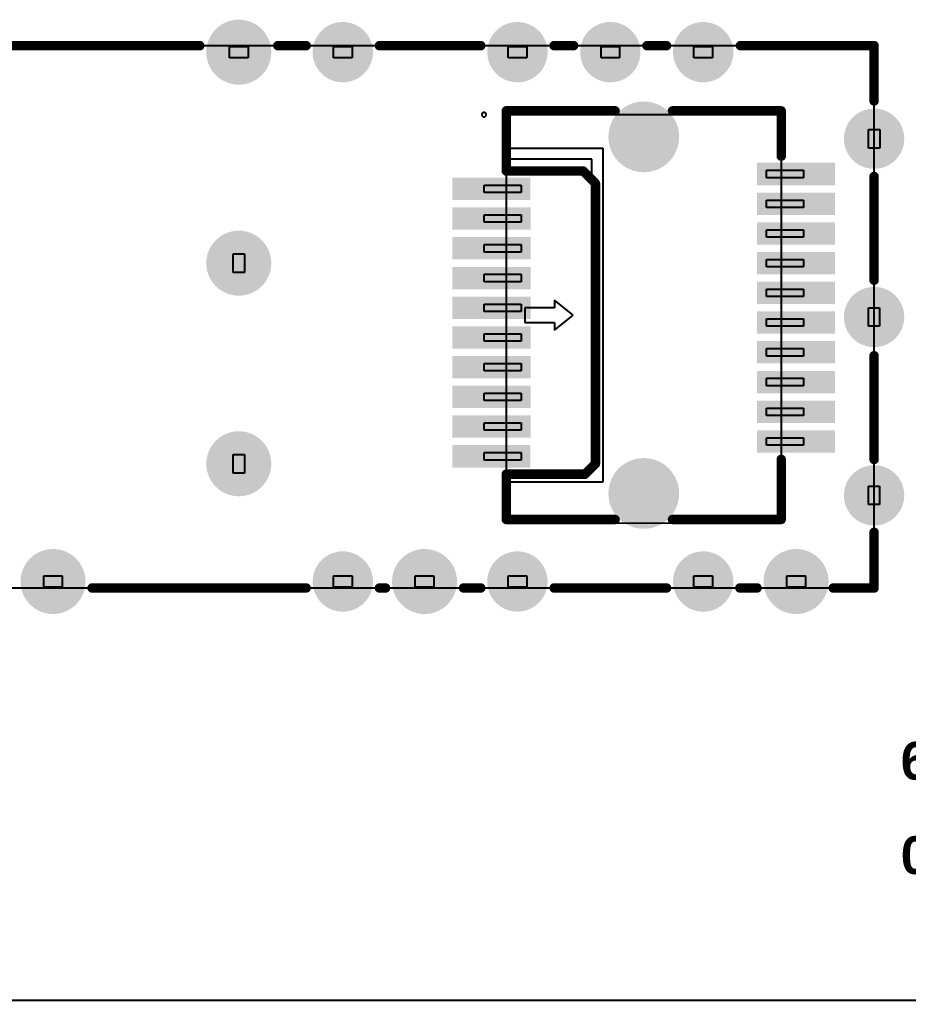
# Model space of a CAD drawing. Header units: inches. Extents: x -7 to 179, y 0 to 152.
# Drawn here: x 18.6 to 42.52, y -0.03 to 26.4 of the extents above; entities that cross this region are included whole.
import ezdxf

# ---------------------------------------------------------------- set-up
doc = ezdxf.new("R2010")
doc.units = ezdxf.units.IN
for name, color, linetype in [('BOT', 5, 'Continuous'), ('Bottom Solder', 6, 'Continuous'), ('Keep-Out Layer', 6, 'Continuous'), ('Mechanical 15', 56, 'Continuous'), ('Mechanical 6', 56, 'Continuous'), ('Multi-Layer', 9, 'Continuous'), ('Pad Holes', 156, 'Continuous'), ('TOP', 1, 'Continuous'), ('Top Overlay', 2, 'Continuous'), ('Top Paste', 8, 'Continuous'), ('Top Solder', 216, 'Continuous')]:
    doc.layers.add(name, color=color, linetype=linetype)
doc.styles.add('Arial_Bold', font='', dxfattribs={"height": 0.2})
doc.styles.get('Arial_Bold').set_extended_font_data('Arial', bold=True)

msp = doc.modelspace()

# ---------------------------------------------------------------- hatches: boundary and pattern name
at = {"layer": 'BOT'}
h = msp.add_hatch(color=5, dxfattribs=at)
edge = h.paths.add_edge_path()
edge.add_arc((24.499, 25.527), 0.825, 0, 360)
h = msp.add_hatch(color=5, dxfattribs=at)
edge = h.paths.add_edge_path()
edge.add_arc((27.299, 25.527), 0.762, 0, 360)
h = msp.add_hatch(color=5, dxfattribs=at)
edge = h.paths.add_edge_path()
edge.add_arc((31.999, 25.527), 0.762, 0, 360)
h = msp.add_hatch(color=5, dxfattribs=at)
edge = h.paths.add_edge_path()
edge.add_arc((34.499, 25.527), 0.762, 0, 360)
h = msp.add_hatch(color=5, dxfattribs=at)
edge = h.paths.add_edge_path()
edge.add_arc((36.999, 25.527), 0.762, 0, 360)
h = msp.add_hatch(color=5, dxfattribs=at)
edge = h.paths.add_edge_path()
edge.add_arc((35.4, 23.246), 0.85, 0, 360)
h = msp.add_hatch(color=5, dxfattribs=at)
edge = h.paths.add_edge_path()
edge.add_arc((41.599, 23.197), 0.762, 0, 360)
h = msp.add_hatch(color=5, dxfattribs=at)
edge = h.paths.add_edge_path()
edge.add_arc((24.499, 19.847), 0.825, 0, 360)
h = msp.add_hatch(color=5, dxfattribs=at)
edge = h.paths.add_edge_path()
edge.add_arc((41.599, 18.397), 0.762, 0, 360)
h = msp.add_hatch(color=5, dxfattribs=at)
edge = h.paths.add_edge_path()
edge.add_arc((24.499, 14.447), 0.825, 0, 360)
h = msp.add_hatch(color=5, dxfattribs=at)
edge = h.paths.add_edge_path()
edge.add_arc((35.4, 13.648), 0.85, 0, 360)
h = msp.add_hatch(color=5, dxfattribs=at)
edge = h.paths.add_edge_path()
edge.add_arc((41.599, 13.597), 0.762, 0, 360)
h = msp.add_hatch(color=5, dxfattribs=at)
edge = h.paths.add_edge_path()
edge.add_arc((19.499, 11.277), 0.825, 0, 360)
h = msp.add_hatch(color=5, dxfattribs=at)
edge = h.paths.add_edge_path()
edge.add_arc((27.299, 11.277), 0.762, 0, 360)
h = msp.add_hatch(color=5, dxfattribs=at)
edge = h.paths.add_edge_path()
edge.add_arc((29.499, 11.277), 0.825, 0, 360)
h = msp.add_hatch(color=5, dxfattribs=at)
edge = h.paths.add_edge_path()
edge.add_arc((31.999, 11.277), 0.762, 0, 360)
h = msp.add_hatch(color=5, dxfattribs=at)
edge = h.paths.add_edge_path()
edge.add_arc((36.999, 11.277), 0.762, 0, 360)
h = msp.add_hatch(color=5, dxfattribs=at)
edge = h.paths.add_edge_path()
edge.add_arc((39.499, 11.277), 0.825, 0, 360)
at = {"layer": 'Bottom Solder'}
h = msp.add_hatch(color=6, dxfattribs=at)
edge = h.paths.add_edge_path()
edge.add_arc((24.499, 25.527), 0.875, 0, 360)
h = msp.add_hatch(color=6, dxfattribs=at)
edge = h.paths.add_edge_path()
edge.add_arc((27.299, 25.527), 0.812, 0, 360)
h = msp.add_hatch(color=6, dxfattribs=at)
edge = h.paths.add_edge_path()
edge.add_arc((31.999, 25.527), 0.812, 0, 360)
h = msp.add_hatch(color=6, dxfattribs=at)
edge = h.paths.add_edge_path()
edge.add_arc((34.499, 25.527), 0.812, 0, 360)
h = msp.add_hatch(color=6, dxfattribs=at)
edge = h.paths.add_edge_path()
edge.add_arc((36.999, 25.527), 0.812, 0, 360)
h = msp.add_hatch(color=6, dxfattribs=at)
edge = h.paths.add_edge_path()
edge.add_arc((35.4, 23.246), 0.952, 0, 360)
h = msp.add_hatch(color=6, dxfattribs=at)
edge = h.paths.add_edge_path()
edge.add_arc((41.599, 23.197), 0.812, 0, 360)
h = msp.add_hatch(color=6, dxfattribs=at)
edge = h.paths.add_edge_path()
edge.add_arc((24.499, 19.847), 0.875, 0, 360)
h = msp.add_hatch(color=6, dxfattribs=at)
edge = h.paths.add_edge_path()
edge.add_arc((41.599, 18.397), 0.812, 0, 360)
h = msp.add_hatch(color=6, dxfattribs=at)
edge = h.paths.add_edge_path()
edge.add_arc((24.499, 14.447), 0.875, 0, 360)
h = msp.add_hatch(color=6, dxfattribs=at)
edge = h.paths.add_edge_path()
edge.add_arc((35.4, 13.648), 0.952, 0, 360)
h = msp.add_hatch(color=6, dxfattribs=at)
edge = h.paths.add_edge_path()
edge.add_arc((41.599, 13.597), 0.812, 0, 360)
h = msp.add_hatch(color=6, dxfattribs=at)
edge = h.paths.add_edge_path()
edge.add_arc((19.499, 11.277), 0.875, 0, 360)
h = msp.add_hatch(color=6, dxfattribs=at)
edge = h.paths.add_edge_path()
edge.add_arc((27.299, 11.277), 0.812, 0, 360)
h = msp.add_hatch(color=6, dxfattribs=at)
edge = h.paths.add_edge_path()
edge.add_arc((29.499, 11.277), 0.875, 0, 360)
h = msp.add_hatch(color=6, dxfattribs=at)
edge = h.paths.add_edge_path()
edge.add_arc((31.999, 11.277), 0.812, 0, 360)
h = msp.add_hatch(color=6, dxfattribs=at)
edge = h.paths.add_edge_path()
edge.add_arc((36.999, 11.277), 0.812, 0, 360)
h = msp.add_hatch(color=6, dxfattribs=at)
edge = h.paths.add_edge_path()
edge.add_arc((39.499, 11.277), 0.875, 0, 360)
at = {"layer": 'Multi-Layer'}
h = msp.add_hatch(color=9, dxfattribs=at)
edge = h.paths.add_edge_path()
edge.add_arc((24.499, 25.527), 0.825, 0, 360)
h = msp.add_hatch(color=9, dxfattribs=at)
edge = h.paths.add_edge_path()
edge.add_arc((27.299, 25.527), 0.762, 0, 360)
h = msp.add_hatch(color=9, dxfattribs=at)
edge = h.paths.add_edge_path()
edge.add_arc((31.999, 25.527), 0.762, 0, 360)
h = msp.add_hatch(color=9, dxfattribs=at)
edge = h.paths.add_edge_path()
edge.add_arc((34.499, 25.527), 0.762, 0, 360)
h = msp.add_hatch(color=9, dxfattribs=at)
edge = h.paths.add_edge_path()
edge.add_arc((36.999, 25.527), 0.762, 0, 360)
h = msp.add_hatch(color=9, dxfattribs=at)
edge = h.paths.add_edge_path()
edge.add_arc((35.4, 23.246), 0.85, 0, 360)
h = msp.add_hatch(color=9, dxfattribs=at)
edge = h.paths.add_edge_path()
edge.add_arc((41.599, 23.197), 0.762, 0, 360)
h = msp.add_hatch(color=9, dxfattribs=at)
edge = h.paths.add_edge_path()
edge.add_arc((24.499, 19.847), 0.825, 0, 360)
h = msp.add_hatch(color=9, dxfattribs=at)
edge = h.paths.add_edge_path()
edge.add_arc((41.599, 18.397), 0.762, 0, 360)
h = msp.add_hatch(color=9, dxfattribs=at)
edge = h.paths.add_edge_path()
edge.add_arc((24.499, 14.447), 0.825, 0, 360)
h = msp.add_hatch(color=9, dxfattribs=at)
edge = h.paths.add_edge_path()
edge.add_arc((35.4, 13.648), 0.85, 0, 360)
h = msp.add_hatch(color=9, dxfattribs=at)
edge = h.paths.add_edge_path()
edge.add_arc((41.599, 13.597), 0.762, 0, 360)
h = msp.add_hatch(color=9, dxfattribs=at)
edge = h.paths.add_edge_path()
edge.add_arc((19.499, 11.277), 0.825, 0, 360)
h = msp.add_hatch(color=9, dxfattribs=at)
edge = h.paths.add_edge_path()
edge.add_arc((27.299, 11.277), 0.762, 0, 360)
h = msp.add_hatch(color=9, dxfattribs=at)
edge = h.paths.add_edge_path()
edge.add_arc((29.499, 11.277), 0.825, 0, 360)
h = msp.add_hatch(color=9, dxfattribs=at)
edge = h.paths.add_edge_path()
edge.add_arc((31.999, 11.277), 0.762, 0, 360)
h = msp.add_hatch(color=9, dxfattribs=at)
edge = h.paths.add_edge_path()
edge.add_arc((36.999, 11.277), 0.762, 0, 360)
h = msp.add_hatch(color=9, dxfattribs=at)
edge = h.paths.add_edge_path()
edge.add_arc((39.499, 11.277), 0.825, 0, 360)
at = {"layer": 'Pad Holes'}
h = msp.add_hatch(color=7, dxfattribs=at)
edge = h.paths.add_edge_path()
edge.add_arc((24.5, 25.527), 0.525, 0, 360)
h = msp.add_hatch(color=7, dxfattribs=at)
edge = h.paths.add_edge_path()
edge.add_arc((27.299, 25.527), 0.475, 0, 360)
h = msp.add_hatch(color=7, dxfattribs=at)
edge = h.paths.add_edge_path()
edge.add_arc((31.999, 25.527), 0.475, 0, 360)
h = msp.add_hatch(color=7, dxfattribs=at)
edge = h.paths.add_edge_path()
edge.add_arc((34.5, 25.527), 0.425, 0, 360)
h = msp.add_hatch(color=7, dxfattribs=at)
edge = h.paths.add_edge_path()
edge.add_arc((36.999, 25.527), 0.475, 0, 360)
h = msp.add_hatch(color=7, dxfattribs=at)
edge = h.paths.add_edge_path()
edge.add_arc((35.4, 23.246), 0.85, 0, 360)
h = msp.add_hatch(color=7, dxfattribs=at)
edge = h.paths.add_edge_path()
edge.add_arc((41.599, 23.198), 0.475, 0, 360)
h = msp.add_hatch(color=7, dxfattribs=at)
edge = h.paths.add_edge_path()
edge.add_arc((24.5, 19.848), 0.525, 0, 360)
h = msp.add_hatch(color=7, dxfattribs=at)
edge = h.paths.add_edge_path()
edge.add_arc((41.599, 18.397), 0.475, 0, 360)
h = msp.add_hatch(color=7, dxfattribs=at)
edge = h.paths.add_edge_path()
edge.add_arc((24.5, 14.447), 0.525, 0, 360)
h = msp.add_hatch(color=7, dxfattribs=at)
edge = h.paths.add_edge_path()
edge.add_arc((35.4, 13.648), 0.85, 0, 360)
h = msp.add_hatch(color=7, dxfattribs=at)
edge = h.paths.add_edge_path()
edge.add_arc((41.599, 13.597), 0.475, 0, 360)
h = msp.add_hatch(color=7, dxfattribs=at)
edge = h.paths.add_edge_path()
edge.add_arc((19.5, 11.278), 0.525, 0, 360)
h = msp.add_hatch(color=7, dxfattribs=at)
edge = h.paths.add_edge_path()
edge.add_arc((27.299, 11.278), 0.475, 0, 360)
h = msp.add_hatch(color=7, dxfattribs=at)
edge = h.paths.add_edge_path()
edge.add_arc((29.5, 11.278), 0.525, 0, 360)
h = msp.add_hatch(color=7, dxfattribs=at)
edge = h.paths.add_edge_path()
edge.add_arc((31.999, 11.278), 0.475, 0, 360)
h = msp.add_hatch(color=7, dxfattribs=at)
edge = h.paths.add_edge_path()
edge.add_arc((36.999, 11.278), 0.475, 0, 360)
h = msp.add_hatch(color=7, dxfattribs=at)
edge = h.paths.add_edge_path()
edge.add_arc((39.499, 11.278), 0.525, 0, 360)
at = {"layer": 'TOP'}
h = msp.add_hatch(color=1, dxfattribs=at)
edge = h.paths.add_edge_path()
edge.add_arc((24.499, 25.527), 0.825, 0, 360)
h = msp.add_hatch(color=1, dxfattribs=at)
edge = h.paths.add_edge_path()
edge.add_arc((27.299, 25.527), 0.762, 0, 360)
h = msp.add_hatch(color=1, dxfattribs=at)
edge = h.paths.add_edge_path()
edge.add_arc((31.999, 25.527), 0.762, 0, 360)
h = msp.add_hatch(color=1, dxfattribs=at)
edge = h.paths.add_edge_path()
edge.add_arc((34.499, 25.527), 0.762, 0, 360)
h = msp.add_hatch(color=1, dxfattribs=at)
edge = h.paths.add_edge_path()
edge.add_arc((36.999, 25.527), 0.762, 0, 360)
h = msp.add_hatch(color=1, dxfattribs=at)
edge = h.paths.add_edge_path()
edge.add_arc((35.4, 23.246), 0.85, 0, 360)
h = msp.add_hatch(color=1, dxfattribs=at)
edge = h.paths.add_edge_path()
edge.add_arc((41.599, 23.197), 0.762, 0, 360)
for points in [[(40.5, 22.497), (40.5, 21.997), (38.5, 21.997), (38.5, 22.497)], [(32.3, 22.097), (32.3, 21.597), (30.3, 21.597), (30.3, 22.097)], [(40.5, 21.697), (40.5, 21.197), (38.5, 21.197), (38.5, 21.697)], [(32.3, 21.297), (32.3, 20.797), (30.3, 20.797), (30.3, 21.297)], [(40.5, 20.897), (40.5, 20.397), (38.5, 20.397), (38.5, 20.897)], [(32.3, 20.497), (32.3, 19.997), (30.3, 19.997), (30.3, 20.497)], [(40.5, 20.097), (40.5, 19.597), (38.5, 19.597), (38.5, 20.097)], [(32.3, 19.697), (32.3, 19.197), (30.3, 19.197), (30.3, 19.697)], [(40.5, 19.297), (40.5, 18.797), (38.5, 18.797), (38.5, 19.297)], [(32.3, 18.897), (32.3, 18.397), (30.3, 18.397), (30.3, 18.897)], [(40.5, 18.497), (40.5, 17.997), (38.5, 17.997), (38.5, 18.497)], [(32.3, 18.097), (32.3, 17.597), (30.3, 17.597), (30.3, 18.097)], [(40.5, 17.697), (40.5, 17.197), (38.5, 17.197), (38.5, 17.697)], [(32.3, 17.297), (32.3, 16.797), (30.3, 16.797), (30.3, 17.297)], [(40.5, 16.897), (40.5, 16.397), (38.5, 16.397), (38.5, 16.897)], [(32.3, 16.497), (32.3, 15.997), (30.3, 15.997), (30.3, 16.497)], [(40.5, 16.097), (40.5, 15.597), (38.5, 15.597), (38.5, 16.097)], [(32.3, 15.697), (32.3, 15.197), (30.3, 15.197), (30.3, 15.697)], [(40.5, 15.297), (40.5, 14.797), (38.5, 14.797), (38.5, 15.297)], [(32.3, 14.897), (32.3, 14.397), (30.3, 14.397), (30.3, 14.897)]]:
    msp.add_hatch(color=1, dxfattribs=at).paths.add_polyline_path(points)
h = msp.add_hatch(color=1, dxfattribs=at)
edge = h.paths.add_edge_path()
edge.add_arc((24.499, 19.847), 0.825, 0, 360)
h = msp.add_hatch(color=1, dxfattribs=at)
edge = h.paths.add_edge_path()
edge.add_arc((41.599, 18.397), 0.762, 0, 360)
h = msp.add_hatch(color=1, dxfattribs=at)
edge = h.paths.add_edge_path()
edge.add_arc((24.499, 14.447), 0.825, 0, 360)
h = msp.add_hatch(color=1, dxfattribs=at)
edge = h.paths.add_edge_path()
edge.add_arc((35.4, 13.648), 0.85, 0, 360)
h = msp.add_hatch(color=1, dxfattribs=at)
edge = h.paths.add_edge_path()
edge.add_arc((41.599, 13.597), 0.762, 0, 360)
h = msp.add_hatch(color=1, dxfattribs=at)
edge = h.paths.add_edge_path()
edge.add_arc((19.499, 11.277), 0.825, 0, 360)
h = msp.add_hatch(color=1, dxfattribs=at)
edge = h.paths.add_edge_path()
edge.add_arc((27.299, 11.277), 0.762, 0, 360)
h = msp.add_hatch(color=1, dxfattribs=at)
edge = h.paths.add_edge_path()
edge.add_arc((29.499, 11.277), 0.825, 0, 360)
h = msp.add_hatch(color=1, dxfattribs=at)
edge = h.paths.add_edge_path()
edge.add_arc((31.999, 11.277), 0.762, 0, 360)
h = msp.add_hatch(color=1, dxfattribs=at)
edge = h.paths.add_edge_path()
edge.add_arc((36.999, 11.277), 0.762, 0, 360)
h = msp.add_hatch(color=1, dxfattribs=at)
edge = h.paths.add_edge_path()
edge.add_arc((39.499, 11.277), 0.825, 0, 360)
at = {"layer": 'Top Paste'}
for points in [[(40.5, 22.497), (40.5, 21.997), (38.5, 21.997), (38.5, 22.497)], [(32.3, 22.097), (32.3, 21.597), (30.3, 21.597), (30.3, 22.097)], [(40.5, 21.697), (40.5, 21.197), (38.5, 21.197), (38.5, 21.697)], [(32.3, 21.297), (32.3, 20.797), (30.3, 20.797), (30.3, 21.297)], [(40.5, 20.897), (40.5, 20.397), (38.5, 20.397), (38.5, 20.897)], [(32.3, 20.497), (32.3, 19.997), (30.3, 19.997), (30.3, 20.497)], [(40.5, 20.097), (40.5, 19.597), (38.5, 19.597), (38.5, 20.097)], [(32.3, 19.697), (32.3, 19.197), (30.3, 19.197), (30.3, 19.697)], [(40.5, 19.297), (40.5, 18.797), (38.5, 18.797), (38.5, 19.297)], [(32.3, 18.897), (32.3, 18.397), (30.3, 18.397), (30.3, 18.897)], [(40.5, 18.497), (40.5, 17.997), (38.5, 17.997), (38.5, 18.497)], [(32.3, 18.097), (32.3, 17.597), (30.3, 17.597), (30.3, 18.097)], [(40.5, 17.697), (40.5, 17.197), (38.5, 17.197), (38.5, 17.697)], [(32.3, 17.297), (32.3, 16.797), (30.3, 16.797), (30.3, 17.297)], [(40.5, 16.897), (40.5, 16.397), (38.5, 16.397), (38.5, 16.897)], [(32.3, 16.497), (32.3, 15.997), (30.3, 15.997), (30.3, 16.497)], [(40.5, 16.097), (40.5, 15.597), (38.5, 15.597), (38.5, 16.097)], [(32.3, 15.697), (32.3, 15.197), (30.3, 15.197), (30.3, 15.697)], [(40.5, 15.297), (40.5, 14.797), (38.5, 14.797), (38.5, 15.297)], [(32.3, 14.897), (32.3, 14.397), (30.3, 14.397), (30.3, 14.897)]]:
    msp.add_hatch(color=8, dxfattribs=at).paths.add_polyline_path(points)
at = {"layer": 'Top Solder'}
h = msp.add_hatch(color=216, dxfattribs=at)
edge = h.paths.add_edge_path()
edge.add_arc((24.499, 25.527), 0.875, 0, 360)
h = msp.add_hatch(color=216, dxfattribs=at)
edge = h.paths.add_edge_path()
edge.add_arc((27.299, 25.527), 0.812, 0, 360)
h = msp.add_hatch(color=216, dxfattribs=at)
edge = h.paths.add_edge_path()
edge.add_arc((31.999, 25.527), 0.812, 0, 360)
h = msp.add_hatch(color=216, dxfattribs=at)
edge = h.paths.add_edge_path()
edge.add_arc((34.499, 25.527), 0.812, 0, 360)
h = msp.add_hatch(color=216, dxfattribs=at)
edge = h.paths.add_edge_path()
edge.add_arc((36.999, 25.527), 0.812, 0, 360)
h = msp.add_hatch(color=216, dxfattribs=at)
edge = h.paths.add_edge_path()
edge.add_arc((35.4, 23.246), 0.952, 0, 360)
h = msp.add_hatch(color=216, dxfattribs=at)
edge = h.paths.add_edge_path()
edge.add_arc((41.599, 23.197), 0.812, 0, 360)
for points in [[(40.551, 22.548), (40.551, 21.946), (38.449, 21.946), (38.449, 22.548)], [(32.35, 22.148), (32.35, 21.546), (30.249, 21.546), (30.249, 22.148)], [(40.551, 21.748), (40.551, 21.146), (38.449, 21.146), (38.449, 21.748)], [(32.351, 21.348), (32.351, 20.746), (30.249, 20.746), (30.249, 21.348)], [(40.551, 20.948), (40.551, 20.346), (38.449, 20.346), (38.449, 20.948)], [(32.351, 20.548), (32.351, 19.946), (30.249, 19.946), (30.249, 20.548)], [(40.551, 20.148), (40.551, 19.546), (38.449, 19.546), (38.449, 20.148)], [(32.351, 19.748), (32.351, 19.146), (30.249, 19.146), (30.249, 19.748)], [(40.551, 19.348), (40.551, 18.746), (38.449, 18.746), (38.449, 19.348)], [(32.351, 18.948), (32.351, 18.346), (30.249, 18.346), (30.249, 18.948)], [(40.551, 18.548), (40.551, 17.946), (38.449, 17.946), (38.449, 18.548)], [(32.351, 18.148), (32.351, 17.546), (30.249, 17.546), (30.249, 18.148)], [(40.551, 17.748), (40.551, 17.146), (38.449, 17.146), (38.449, 17.748)], [(32.351, 17.348), (32.351, 16.746), (30.249, 16.746), (30.249, 17.348)], [(40.551, 16.948), (40.551, 16.346), (38.449, 16.346), (38.449, 16.948)], [(32.351, 16.548), (32.351, 15.946), (30.249, 15.946), (30.249, 16.548)], [(40.551, 16.148), (40.551, 15.546), (38.449, 15.546), (38.449, 16.148)], [(32.351, 15.748), (32.351, 15.146), (30.249, 15.146), (30.249, 15.748)], [(40.551, 15.348), (40.551, 14.746), (38.449, 14.746), (38.449, 15.348)], [(32.35, 14.948), (32.35, 14.346), (30.249, 14.346), (30.249, 14.948)]]:
    msp.add_hatch(color=216, dxfattribs=at).paths.add_polyline_path(points)
h = msp.add_hatch(color=216, dxfattribs=at)
edge = h.paths.add_edge_path()
edge.add_arc((24.499, 19.847), 0.875, 0, 360)
h = msp.add_hatch(color=216, dxfattribs=at)
edge = h.paths.add_edge_path()
edge.add_arc((41.599, 18.397), 0.812, 0, 360)
h = msp.add_hatch(color=216, dxfattribs=at)
edge = h.paths.add_edge_path()
edge.add_arc((24.499, 14.447), 0.875, 0, 360)
h = msp.add_hatch(color=216, dxfattribs=at)
edge = h.paths.add_edge_path()
edge.add_arc((35.4, 13.648), 0.952, 0, 360)
h = msp.add_hatch(color=216, dxfattribs=at)
edge = h.paths.add_edge_path()
edge.add_arc((41.599, 13.597), 0.812, 0, 360)
h = msp.add_hatch(color=216, dxfattribs=at)
edge = h.paths.add_edge_path()
edge.add_arc((19.499, 11.277), 0.875, 0, 360)
h = msp.add_hatch(color=216, dxfattribs=at)
edge = h.paths.add_edge_path()
edge.add_arc((27.299, 11.277), 0.812, 0, 360)
h = msp.add_hatch(color=216, dxfattribs=at)
edge = h.paths.add_edge_path()
edge.add_arc((29.499, 11.277), 0.875, 0, 360)
h = msp.add_hatch(color=216, dxfattribs=at)
edge = h.paths.add_edge_path()
edge.add_arc((31.999, 11.277), 0.812, 0, 360)
h = msp.add_hatch(color=216, dxfattribs=at)
edge = h.paths.add_edge_path()
edge.add_arc((36.999, 11.277), 0.812, 0, 360)
h = msp.add_hatch(color=216, dxfattribs=at)
edge = h.paths.add_edge_path()
edge.add_arc((39.499, 11.277), 0.875, 0, 360)

# ---------------------------------------------------------------- linework, layer by layer
at = {"layer": 'Keep-Out Layer'}
msp.add_lwpolyline([(5.08, 0, 0.0508, 0.0508, 0), (173.482, 0, 0.0508, 0.0508, 0)], format="xyseb", dxfattribs=at)
at = {"layer": 'Mechanical 15'}
for p, q in [((24.249, 25.677), (24.249, 25.677)), ((24.249, 25.677), (24.749, 25.677)), ((24.249, 25.377), (24.249, 25.677)), ((24.749, 25.677), (24.749, 25.377)), ((27.049, 25.677), (27.049, 25.677)), ((27.049, 25.677), (27.549, 25.677)), ((27.049, 25.377), (27.049, 25.677)), ((27.549, 25.677), (27.549, 25.377)), ((31.749, 25.677), (31.749, 25.677)), ((31.749, 25.677), (32.249, 25.677)), ((31.749, 25.377), (31.749, 25.677)), ((32.249, 25.677), (32.249, 25.377)), ((34.249, 25.677), (34.249, 25.677)), ((34.249, 25.677), (34.749, 25.677)), ((34.249, 25.377), (34.249, 25.677)), ((34.749, 25.677), (34.749, 25.377)), ((36.749, 25.677), (36.749, 25.677)), ((36.749, 25.677), (37.249, 25.677)), ((36.749, 25.377), (36.749, 25.677)), ((37.249, 25.677), (37.249, 25.377)), ((24.749, 25.377), (24.249, 25.377)), ((27.549, 25.377), (27.049, 25.377)), ((32.249, 25.377), (31.749, 25.377)), ((34.749, 25.377), (34.249, 25.377)), ((37.249, 25.377), (36.749, 25.377)), ((31.075, 23.907), (31.04, 23.872)), ((31.04, 23.872), (31.04, 23.822)), ((31.04, 23.822), (31.075, 23.787)), ((31.1, 23.907), (31.075, 23.907)), ((31.075, 23.787), (31.1, 23.787)), ((31.125, 23.907), (31.1, 23.907)), ((31.1, 23.787), (31.1, 23.787)), ((31.1, 23.787), (31.125, 23.787)), ((31.16, 23.872), (31.125, 23.907)), ((31.125, 23.787), (31.16, 23.822)), ((31.16, 23.822), (31.16, 23.872)), ((41.45, 22.947), (41.45, 23.447)), ((41.45, 23.447), (41.75, 23.447)), ((41.75, 23.447), (41.75, 22.947)), ((41.45, 22.947), (41.45, 22.947)), ((41.75, 22.947), (41.45, 22.947)), ((38.7, 22.147), (38.7, 22.347)), ((38.7, 22.347), (39.7, 22.347)), ((39.7, 22.347), (39.7, 22.347)), ((39.7, 22.347), (39.7, 22.147)), ((31.1, 21.747), (31.1, 21.947)), ((31.1, 21.947), (32.1, 21.947)), ((32.1, 21.947), (32.1, 21.747)), ((39.7, 22.147), (38.7, 22.147)), ((31.1, 21.747), (31.1, 21.747)), ((32.1, 21.747), (31.1, 21.747)), ((38.7, 21.347), (38.7, 21.547)), ((38.7, 21.547), (39.7, 21.547)), ((39.7, 21.547), (39.7, 21.547)), ((39.7, 21.547), (39.7, 21.347)), ((31.1, 20.947), (31.1, 21.147)), ((31.1, 21.147), (32.1, 21.147)), ((32.1, 21.147), (32.1, 20.947)), ((39.7, 21.347), (38.7, 21.347)), ((31.1, 20.947), (31.1, 20.947)), ((32.1, 20.947), (31.1, 20.947)), ((38.7, 20.547), (38.7, 20.747)), ((38.7, 20.747), (39.7, 20.747)), ((39.7, 20.747), (39.7, 20.747)), ((39.7, 20.747), (39.7, 20.547)), ((39.7, 20.547), (38.7, 20.547)), ((24.35, 19.597), (24.35, 20.097)), ((24.35, 20.097), (24.65, 20.097)), ((24.65, 20.097), (24.65, 19.597)), ((31.1, 20.147), (31.1, 20.347)), ((31.1, 20.347), (32.1, 20.347)), ((31.1, 20.147), (31.1, 20.147)), ((32.1, 20.147), (31.1, 20.147)), ((32.1, 20.347), (32.1, 20.147)), ((38.7, 19.747), (38.7, 19.947)), ((38.7, 19.947), (39.7, 19.947)), ((39.7, 19.947), (39.7, 19.947)), ((39.7, 19.947), (39.7, 19.747)), ((24.35, 19.597), (24.35, 19.597)), ((24.65, 19.597), (24.35, 19.597)), ((39.7, 19.747), (38.7, 19.747)), ((31.1, 19.347), (31.1, 19.547)), ((31.1, 19.547), (32.1, 19.547)), ((31.1, 19.347), (31.1, 19.347)), ((32.1, 19.347), (31.1, 19.347)), ((32.1, 19.547), (32.1, 19.347)), ((38.7, 18.947), (38.7, 19.147)), ((38.7, 19.147), (39.7, 19.147)), ((39.7, 19.147), (39.7, 19.147)), ((39.7, 19.147), (39.7, 18.947)), ((39.7, 18.947), (38.7, 18.947)), ((31.1, 18.547), (31.1, 18.747)), ((31.1, 18.747), (32.1, 18.747)), ((31.1, 18.547), (31.1, 18.547)), ((32.1, 18.547), (31.1, 18.547)), ((32.1, 18.747), (32.1, 18.547)), ((41.449, 18.147), (41.449, 18.647)), ((41.449, 18.647), (41.749, 18.647)), ((41.749, 18.647), (41.749, 18.147)), ((38.7, 18.147), (38.7, 18.347)), ((38.7, 18.347), (39.7, 18.347)), ((39.7, 18.347), (39.7, 18.347)), ((39.7, 18.347), (39.7, 18.147)), ((39.7, 18.147), (38.7, 18.147)), ((41.449, 18.147), (41.449, 18.147)), ((41.749, 18.147), (41.449, 18.147)), ((31.1, 17.747), (31.1, 17.947)), ((31.1, 17.947), (32.1, 17.947)), ((31.1, 17.747), (31.1, 17.747)), ((32.1, 17.747), (31.1, 17.747)), ((32.1, 17.947), (32.1, 17.747)), ((38.7, 17.347), (38.7, 17.547)), ((38.7, 17.547), (39.7, 17.547)), ((39.7, 17.547), (39.7, 17.547)), ((39.7, 17.547), (39.7, 17.347)), ((39.7, 17.347), (38.7, 17.347)), ((31.1, 16.947), (31.1, 17.147)), ((31.1, 17.147), (32.1, 17.147)), ((31.1, 16.947), (31.1, 16.947)), ((32.1, 16.947), (31.1, 16.947)), ((32.1, 17.147), (32.1, 16.947)), ((38.7, 16.547), (38.7, 16.747)), ((38.7, 16.747), (39.7, 16.747)), ((39.7, 16.747), (39.7, 16.747)), ((39.7, 16.747), (39.7, 16.547)), ((39.7, 16.547), (38.7, 16.547)), ((31.1, 16.147), (31.1, 16.347)), ((31.1, 16.347), (32.1, 16.347)), ((31.1, 16.147), (31.1, 16.147)), ((32.1, 16.147), (31.1, 16.147)), ((32.1, 16.347), (32.1, 16.147)), ((38.7, 15.747), (38.7, 15.947)), ((38.7, 15.947), (39.7, 15.947)), ((39.7, 15.947), (39.7, 15.947)), ((39.7, 15.947), (39.7, 15.747)), ((39.7, 15.747), (38.7, 15.747)), ((31.1, 15.347), (31.1, 15.547)), ((31.1, 15.547), (32.1, 15.547)), ((31.1, 15.347), (31.1, 15.347)), ((32.1, 15.347), (31.1, 15.347)), ((32.1, 15.547), (32.1, 15.347)), ((38.7, 14.947), (38.7, 15.147)), ((38.7, 15.147), (39.7, 15.147)), ((39.7, 15.147), (39.7, 15.147)), ((39.7, 15.147), (39.7, 14.947)), ((39.7, 14.947), (38.7, 14.947)), ((24.349, 14.197), (24.349, 14.697)), ((24.349, 14.697), (24.649, 14.697)), ((24.649, 14.697), (24.649, 14.197)), ((31.1, 14.547), (31.1, 14.747)), ((31.1, 14.747), (32.1, 14.747)), ((31.1, 14.547), (31.1, 14.547)), ((32.1, 14.547), (31.1, 14.547)), ((32.1, 14.747), (32.1, 14.547)), ((24.349, 14.197), (24.349, 14.197)), ((24.649, 14.197), (24.349, 14.197)), ((41.449, 13.347), (41.449, 13.847)), ((41.449, 13.847), (41.749, 13.847)), ((41.749, 13.847), (41.749, 13.347)), ((41.449, 13.347), (41.449, 13.347)), ((41.749, 13.347), (41.449, 13.347)), ((19.249, 11.427), (19.249, 11.427)), ((19.249, 11.427), (19.749, 11.427)), ((19.249, 11.127), (19.249, 11.427)), ((19.749, 11.427), (19.749, 11.127)), ((27.049, 11.427), (27.049, 11.427)), ((27.049, 11.427), (27.549, 11.427)), ((27.049, 11.127), (27.049, 11.427)), ((27.549, 11.427), (27.549, 11.127)), ((29.249, 11.427), (29.249, 11.427)), ((29.249, 11.427), (29.749, 11.427)), ((29.249, 11.127), (29.249, 11.427)), ((29.749, 11.427), (29.749, 11.127)), ((31.749, 11.427), (31.749, 11.427)), ((31.749, 11.427), (32.249, 11.427)), ((31.749, 11.127), (31.749, 11.427)), ((32.249, 11.427), (32.249, 11.127)), ((36.749, 11.427), (36.749, 11.427)), ((36.749, 11.427), (37.249, 11.427)), ((36.749, 11.127), (36.749, 11.427)), ((37.249, 11.427), (37.249, 11.127)), ((39.249, 11.427), (39.249, 11.427)), ((39.249, 11.427), (39.749, 11.427)), ((39.249, 11.127), (39.249, 11.427)), ((39.749, 11.427), (39.749, 11.127)), ((19.749, 11.127), (19.249, 11.127)), ((27.549, 11.127), (27.049, 11.127)), ((29.749, 11.127), (29.249, 11.127)), ((32.249, 11.127), (31.749, 11.127)), ((37.249, 11.127), (36.749, 11.127)), ((39.749, 11.127), (39.249, 11.127))]:
    msp.add_line(p, q, dxfattribs=at)
for points in [[(-7.101, 25.702, 0.0508, 0.0508, 0), (41.599, 25.702, 0.0508, 0.0508, 0)], [(41.599, 11.102, 0.0508, 0.0508, 0), (41.599, 25.702, 0.0508, 0.0508, 0)], [(31.7, 23.847, 0.0508, 0.0508, 0), (39.1, 23.847, 0.0508, 0.0508, 0)], [(31.7, 12.847, 0.0508, 0.0508, 0), (31.7, 23.847, 0.0508, 0.0508, 0)], [(39.1, 12.847, 0.0508, 0.0508, 0), (39.1, 23.847, 0.0508, 0.0508, 0)], [(31.7, 12.847, 0.0508, 0.0508, 0), (39.1, 12.847, 0.0508, 0.0508, 0)], [(-7.101, 11.102, 0.0508, 0.0508, 0), (41.599, 11.102, 0.0508, 0.0508, 0)]]:
    msp.add_lwpolyline(points, format="xyseb", dxfattribs=at)
for points in [[(41.587, 25.702, 0.0254, 0.0254, 1), (41.612, 25.702, 0.0254, 0.0254, 1)], [(41.587, 25.702, 0.0254, 0.0254, 1), (41.612, 25.702, 0.0254, 0.0254, 1)], [(31.687, 23.847, 0.0254, 0.0254, 1), (31.712, 23.847, 0.0254, 0.0254, 1)], [(31.687, 23.847, 0.0254, 0.0254, 1), (31.712, 23.847, 0.0254, 0.0254, 1)], [(39.087, 23.847, 0.0254, 0.0254, 1), (39.112, 23.847, 0.0254, 0.0254, 1)], [(39.087, 23.847, 0.0254, 0.0254, 1), (39.112, 23.847, 0.0254, 0.0254, 1)], [(31.687, 12.847, 0.0254, 0.0254, 1), (31.712, 12.847, 0.0254, 0.0254, 1)], [(31.687, 12.847, 0.0254, 0.0254, 1), (31.712, 12.847, 0.0254, 0.0254, 1)], [(39.087, 12.847, 0.0254, 0.0254, 1), (39.112, 12.847, 0.0254, 0.0254, 1)], [(39.087, 12.847, 0.0254, 0.0254, 1), (39.112, 12.847, 0.0254, 0.0254, 1)], [(41.587, 11.102, 0.0254, 0.0254, 1), (41.612, 11.102, 0.0254, 0.0254, 1)], [(41.587, 11.102, 0.0254, 0.0254, 1), (41.612, 11.102, 0.0254, 0.0254, 1)]]:
    msp.add_lwpolyline(points, format="xyseb", close=True, dxfattribs=at)
at = {"layer": 'Mechanical 6'}
for p, q in [((31.7, 22.947), (31.7, 22.947)), ((31.7, 22.947), (34.3, 22.947)), ((31.7, 22.647), (31.7, 22.947)), ((34.3, 22.947), (34.3, 13.947)), ((34, 22.647), (31.7, 22.647)), ((34, 14.247), (34, 22.647)), ((33.5, 18.447), (33, 18.847)), ((33, 18.847), (33, 18.647)), ((33, 18.647), (32.2, 18.647)), ((32.2, 18.647), (32.2, 18.247)), ((32.2, 18.247), (33, 18.247)), ((33, 18.047), (33.5, 18.447)), ((33, 18.247), (33, 18.047)), ((33.5, 18.447), (33.5, 18.447)), ((31.7, 13.947), (31.7, 14.247)), ((31.7, 14.247), (34, 14.247)), ((34.3, 13.947), (31.7, 13.947))]:
    msp.add_line(p, q, dxfattribs=at)
at = {"layer": 'Top Overlay'}
for points in [[(15.549, 25.702, 0.254, 0.254, 0), (23.449, 25.702, 0.254, 0.254, 0)], [(25.549, 25.702, 0.254, 0.254, 0), (26.313, 25.702, 0.254, 0.254, 0)], [(28.286, 25.702, 0.254, 0.254, 0), (31.013, 25.702, 0.254, 0.254, 0)], [(32.986, 25.702, 0.254, 0.254, 0), (33.513, 25.702, 0.254, 0.254, 0)], [(35.486, 25.702, 0.254, 0.254, 0), (36.013, 25.702, 0.254, 0.254, 0)], [(37.999, 25.702, 0.254, 0.254, 0), (41.599, 25.702, 0.254, 0.254, 0)], [(41.599, 24.213, 0.254, 0.254, 0), (41.599, 25.702, 0.254, 0.254, 0)], [(31.7, 22.327, 0.254, 0.254, 0), (31.7, 23.947, 0.254, 0.254, 0)], [(31.7, 23.947, 0.254, 0.254, 0), (34.628, 23.947, 0.254, 0.254, 0)], [(36.171, 23.947, 0.254, 0.254, 0), (39.1, 23.947, 0.254, 0.254, 0)], [(39.1, 22.727, 0.254, 0.254, 0), (39.1, 23.947, 0.254, 0.254, 0)], [(31.7, 22.327, 0.254, 0.254, 0), (33.765, 22.327, 0.254, 0.254, 0)], [(33.765, 22.327, 0.254, 0.254, 0), (34.1, 21.993, 0.254, 0.254, 0)], [(41.599, 19.387, 0.254, 0.254, 0), (41.599, 22.181, 0.254, 0.254, 0)], [(34.099, 18.144, 0.254, 0.254, 0), (34.099, 21.993, 0.254, 0.254, 0)], [(34.099, 14.446, 0.254, 0.254, 0), (34.099, 18.144, 0.254, 0.254, 0)], [(41.599, 14.561, 0.254, 0.254, 0), (41.599, 17.355, 0.254, 0.254, 0)], [(33.82, 14.167, 0.254, 0.254, 0), (34.099, 14.446, 0.254, 0.254, 0)], [(39.1, 13.047, 0.254, 0.254, 0), (39.1, 14.565, 0.254, 0.254, 0)], [(31.699, 14.167, 0.254, 0.254, 0), (33.82, 14.167, 0.254, 0.254, 0)], [(31.7, 12.947, 0.254, 0.254, 0), (31.7, 14.167, 0.254, 0.254, 0)], [(31.7, 12.947, 0.254, 0.254, 0), (34.628, 12.947, 0.254, 0.254, 0)], [(36.171, 12.947, 0.254, 0.254, 0), (39.1, 12.947, 0.254, 0.254, 0)], [(39.1, 12.947, 0.254, 0.254, 0), (39.1, 13.047, 0.254, 0.254, 0)], [(41.599, 11.102, 0.254, 0.254, 0), (41.599, 12.602, 0.254, 0.254, 0)], [(20.549, 11.103, 0.254, 0.254, 0), (26.313, 11.103, 0.254, 0.254, 0)], [(28.286, 11.103, 0.254, 0.254, 0), (28.449, 11.103, 0.254, 0.254, 0)], [(30.549, 11.103, 0.254, 0.254, 0), (31.013, 11.103, 0.254, 0.254, 0)], [(32.986, 11.103, 0.254, 0.254, 0), (36.013, 11.103, 0.254, 0.254, 0)], [(37.986, 11.103, 0.254, 0.254, 0), (38.449, 11.103, 0.254, 0.254, 0)], [(40.499, 11.102, 0.254, 0.254, 0), (41.599, 11.102, 0.254, 0.254, 0)]]:
    msp.add_lwpolyline(points, format="xyseb", dxfattribs=at)
for points in [[(23.386, 25.702, 0.127, 0.127, 1), (23.513, 25.702, 0.127, 0.127, 1)], [(25.486, 25.702, 0.127, 0.127, 1), (25.613, 25.702, 0.127, 0.127, 1)], [(26.249, 25.702, 0.127, 0.127, 1), (26.376, 25.702, 0.127, 0.127, 1)], [(28.222, 25.702, 0.127, 0.127, 1), (28.349, 25.702, 0.127, 0.127, 1)], [(30.949, 25.702, 0.127, 0.127, 1), (31.076, 25.702, 0.127, 0.127, 1)], [(32.922, 25.702, 0.127, 0.127, 1), (33.049, 25.702, 0.127, 0.127, 1)], [(33.449, 25.702, 0.127, 0.127, 1), (33.576, 25.702, 0.127, 0.127, 1)], [(35.422, 25.702, 0.127, 0.127, 1), (35.549, 25.702, 0.127, 0.127, 1)], [(35.949, 25.702, 0.127, 0.127, 1), (36.076, 25.702, 0.127, 0.127, 1)], [(37.936, 25.702, 0.127, 0.127, 1), (38.063, 25.702, 0.127, 0.127, 1)], [(41.536, 25.702, 0.127, 0.127, 1), (41.663, 25.702, 0.127, 0.127, 1)], [(41.536, 25.702, 0.127, 0.127, 1), (41.663, 25.702, 0.127, 0.127, 1)], [(41.536, 24.213, 0.127, 0.127, 1), (41.663, 24.213, 0.127, 0.127, 1)], [(31.636, 23.947, 0.127, 0.127, 1), (31.763, 23.947, 0.127, 0.127, 1)], [(31.636, 23.947, 0.127, 0.127, 1), (31.763, 23.947, 0.127, 0.127, 1)], [(34.565, 23.947, 0.127, 0.127, 1), (34.692, 23.947, 0.127, 0.127, 1)], [(36.108, 23.947, 0.127, 0.127, 1), (36.235, 23.947, 0.127, 0.127, 1)], [(39.036, 23.947, 0.127, 0.127, 1), (39.163, 23.947, 0.127, 0.127, 1)], [(39.036, 23.947, 0.127, 0.127, 1), (39.163, 23.947, 0.127, 0.127, 1)], [(39.036, 22.727, 0.127, 0.127, 1), (39.163, 22.727, 0.127, 0.127, 1)], [(31.636, 22.327, 0.127, 0.127, 1), (31.763, 22.327, 0.127, 0.127, 1)], [(31.636, 22.327, 0.127, 0.127, 1), (31.763, 22.327, 0.127, 0.127, 1)], [(33.702, 22.327, 0.127, 0.127, 1), (33.829, 22.327, 0.127, 0.127, 1)], [(33.702, 22.327, 0.127, 0.127, 1), (33.829, 22.327, 0.127, 0.127, 1)], [(41.536, 22.181, 0.127, 0.127, 1), (41.663, 22.181, 0.127, 0.127, 1)], [(34.036, 21.993, 0.127, 0.127, 1), (34.163, 21.993, 0.127, 0.127, 1)], [(34.036, 21.993, 0.127, 0.127, 1), (34.163, 21.993, 0.127, 0.127, 1)], [(41.536, 19.387, 0.127, 0.127, 1), (41.663, 19.387, 0.127, 0.127, 1)], [(34.036, 18.144, 0.127, 0.127, 1), (34.163, 18.144, 0.127, 0.127, 1)], [(34.036, 18.144, 0.127, 0.127, 1), (34.163, 18.144, 0.127, 0.127, 1)], [(41.536, 17.355, 0.127, 0.127, 1), (41.663, 17.355, 0.127, 0.127, 1)], [(34.036, 14.446, 0.127, 0.127, 1), (34.163, 14.446, 0.127, 0.127, 1)], [(34.036, 14.446, 0.127, 0.127, 1), (34.163, 14.446, 0.127, 0.127, 1)], [(39.036, 14.565, 0.127, 0.127, 1), (39.163, 14.565, 0.127, 0.127, 1)], [(41.536, 14.561, 0.127, 0.127, 1), (41.663, 14.561, 0.127, 0.127, 1)], [(31.635, 14.167, 0.127, 0.127, 1), (31.762, 14.167, 0.127, 0.127, 1)], [(31.636, 14.167, 0.127, 0.127, 1), (31.763, 14.167, 0.127, 0.127, 1)], [(33.756, 14.167, 0.127, 0.127, 1), (33.883, 14.167, 0.127, 0.127, 1)], [(33.756, 14.167, 0.127, 0.127, 1), (33.883, 14.167, 0.127, 0.127, 1)], [(31.636, 12.947, 0.127, 0.127, 1), (31.763, 12.947, 0.127, 0.127, 1)], [(31.636, 12.947, 0.127, 0.127, 1), (31.763, 12.947, 0.127, 0.127, 1)], [(34.565, 12.947, 0.127, 0.127, 1), (34.692, 12.947, 0.127, 0.127, 1)], [(36.108, 12.947, 0.127, 0.127, 1), (36.235, 12.947, 0.127, 0.127, 1)], [(39.036, 13.047, 0.127, 0.127, 1), (39.163, 13.047, 0.127, 0.127, 1)], [(39.036, 13.047, 0.127, 0.127, 1), (39.163, 13.047, 0.127, 0.127, 1)], [(39.036, 12.947, 0.127, 0.127, 1), (39.163, 12.947, 0.127, 0.127, 1)], [(39.036, 12.947, 0.127, 0.127, 1), (39.163, 12.947, 0.127, 0.127, 1)], [(41.536, 12.602, 0.127, 0.127, 1), (41.663, 12.602, 0.127, 0.127, 1)], [(20.486, 11.103, 0.127, 0.127, 1), (20.613, 11.103, 0.127, 0.127, 1)], [(26.249, 11.103, 0.127, 0.127, 1), (26.376, 11.103, 0.127, 0.127, 1)], [(28.222, 11.103, 0.127, 0.127, 1), (28.349, 11.103, 0.127, 0.127, 1)], [(28.386, 11.103, 0.127, 0.127, 1), (28.513, 11.103, 0.127, 0.127, 1)], [(30.486, 11.103, 0.127, 0.127, 1), (30.613, 11.103, 0.127, 0.127, 1)], [(30.949, 11.103, 0.127, 0.127, 1), (31.076, 11.103, 0.127, 0.127, 1)], [(32.922, 11.103, 0.127, 0.127, 1), (33.049, 11.103, 0.127, 0.127, 1)], [(35.949, 11.103, 0.127, 0.127, 1), (36.076, 11.103, 0.127, 0.127, 1)], [(37.922, 11.103, 0.127, 0.127, 1), (38.049, 11.103, 0.127, 0.127, 1)], [(38.386, 11.103, 0.127, 0.127, 1), (38.513, 11.103, 0.127, 0.127, 1)], [(40.436, 11.102, 0.127, 0.127, 1), (40.563, 11.102, 0.127, 0.127, 1)], [(41.536, 11.102, 0.127, 0.127, 1), (41.663, 11.102, 0.127, 0.127, 1)], [(41.536, 11.102, 0.127, 0.127, 1), (41.663, 11.102, 0.127, 0.127, 1)]]:
    msp.add_lwpolyline(points, format="xyseb", close=True, dxfattribs=at)

# ---------------------------------------------------------------- texts
at = {"layer": 'Top Overlay', "style": 'Arial_Bold'}
for s, p in [('39', (43.891, 6.96)), ('40', (43.891, 4.42))]:
    msp.add_text(s, height=1.016, rotation=180, dxfattribs=at).set_placement(p)

doc.saveas('drawing.dxf')
